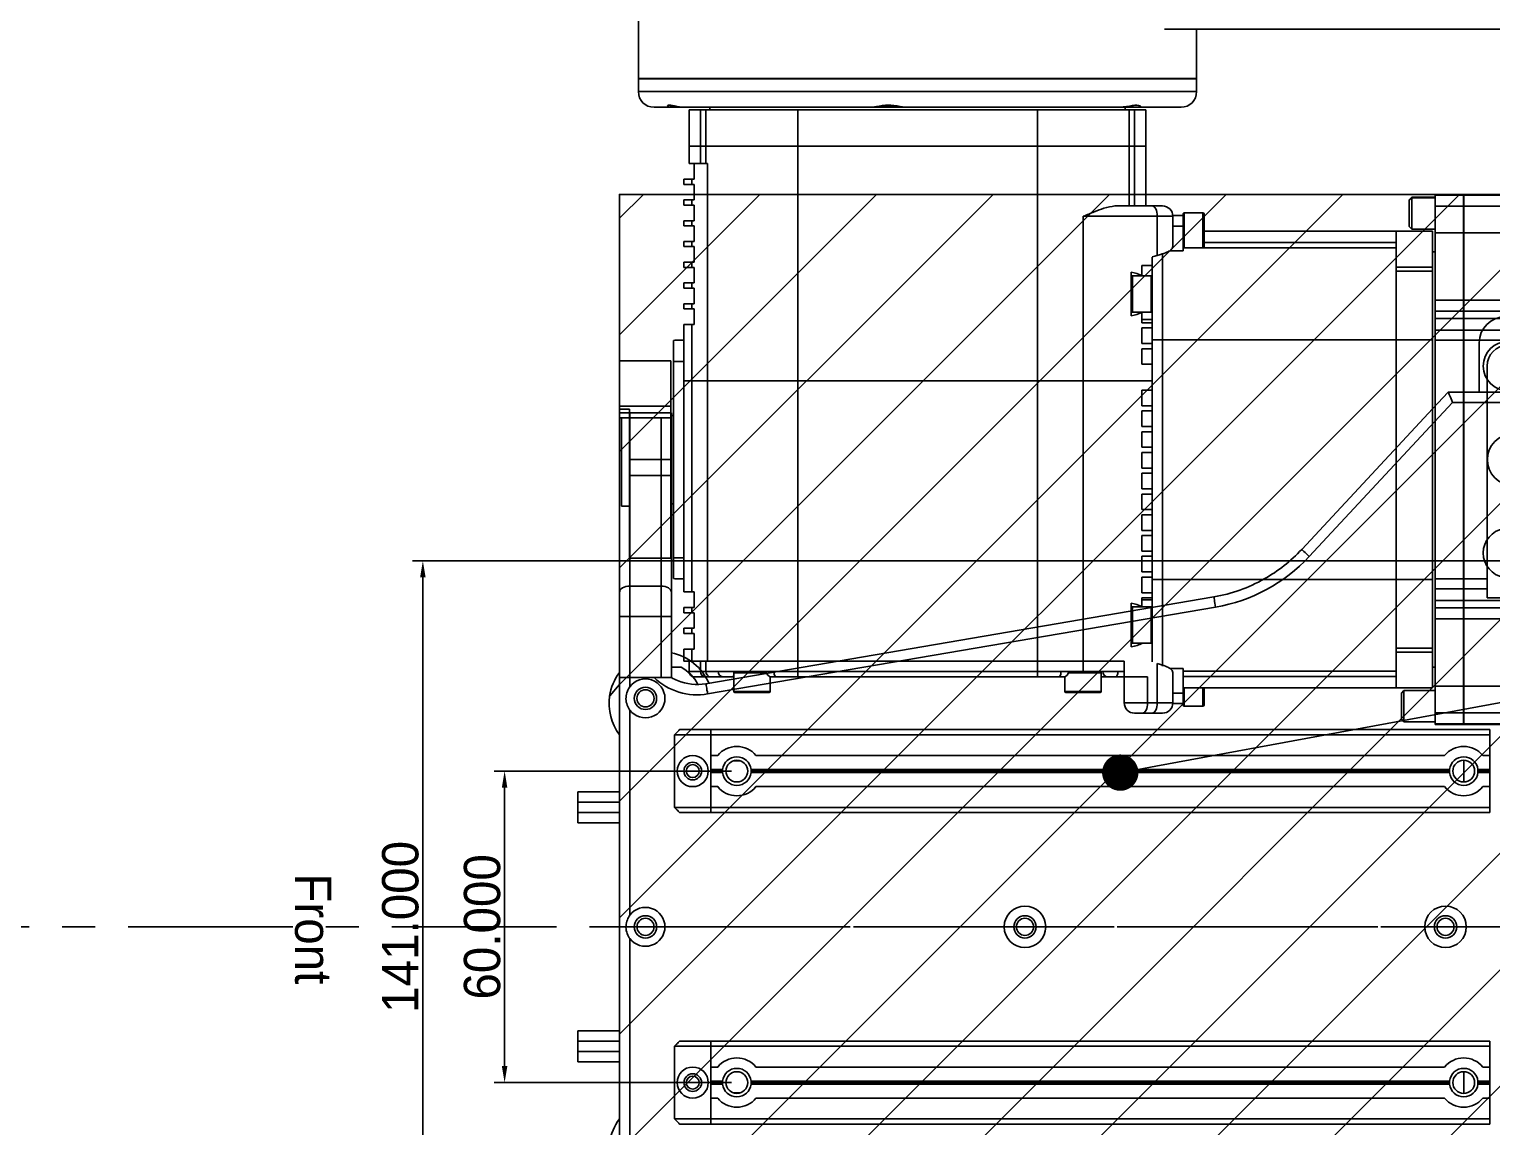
# Model space of a CAD drawing. Header units: millimetres. Extents: x 36 to 3196, y 27 to 5967.
# Drawn here: x 879.8 to 1161.5, y 805.4 to 1016.8 of the extents above; entities that cross this region are included whole.
import ezdxf
from ezdxf import colors
from ezdxf.entities.mleader import LeaderData, LeaderLine
from ezdxf.math import Vec2, Vec3

# ---------------------------------------------------------------- set-up
doc = ezdxf.new("R2010")
doc.units = ezdxf.units.MM
doc.linetypes.add('CENTER', pattern=[50.8, 31.75, -6.35, 6.35, -6.35])
doc.layers.add('02_Center Line', color=1, linetype='CENTER')
doc.layers.add('08_Dimension.Annotation', color=2, linetype='Continuous')
doc.styles.add('Coavis T-3.2 Style', font='MS PGothic.ttf', dxfattribs={"height": 3.2})
doc.styles.add('Coavis T-7.0 Style', font='MS PGothic.ttf', dxfattribs={"height": 7})
doc.dimstyles.new('Coavis D-Style$0', dxfattribs={"dimtxt": 3.2, "dimasz": 3.2, "dimexe": 2, "dimexo": 1, "dimgap": 0.8, "dimtad": 1, "dimdec": 3, "dimzin": 1, "dimdsep": 46, "dimtxsty": 'Coavis T-3.2 Style', "dimcen": 0, "dimclrd": 253, "dimclre": 253, "dimclrt": 2, "dimadec": 1, "dimazin": 0, "dimtp": 0.1, "dimtm": 0.1, "dimtfac": 0.71, "dimtdec": 3, "dimtmove": 0, "dimatfit": 3, "dimfxl": 1, "dimlwd": -1, "dimlwe": -1, "dimarcsym": 1})

# ---------------------------------------------------------------- blocks, each defined once
blk = doc.blocks.new('A$C7d0f39f2')
at = {"color": 7, "linetype": 'Continuous', "lineweight": 25}
for p, q in [((173.6, 250.5), (173.6, 260)), ((168.47, 248.5), (140.86, 218.82)), ((164.67, 247.35), (167.6, 250.5)), ((167.6, 250.5), (182.6, 250.5)), ((182.6, 248.5), (168.47, 248.5)), ((8, 246.5), (10, 246.5)), ((8, 246.5), (8, 245.5)), ((8, 211.95), (8, 245.5)), ((8, 245.5), (10, 245.5)), ((10, 245.5), (10, 246.5)), ((10, 246.5), (18, 246.5)), ((10, 245.5), (10, 213.13)), ((16, 245.5), (10, 245.5)), ((16, 213.13), (16, 245.5)), ((16, 245.5), (18, 245.5)), ((18, 245.5), (18, 246.5)), ((18, 245.5), (18, 211.95)), ((139.39, 220.18), (164.67, 247.35)), ((8, 207.24), (8, 211.95)), ((10, 213.13), (10, 207.24)), ((16, 213.13), (10, 213.13)), ((16, 207.24), (16, 213.13)), ((18, 211.95), (18, 207.24)), ((24.65, 194.33), (122.48, 211.05)), ((122.82, 209.08), (24.98, 192.35)), ((8, 195.5), (8, 207.24)), ((10, 207.24), (8, 207.24)), ((10, 207.24), (10, 195.5)), ((16, 207.24), (10, 207.24)), ((16, 195.5), (16, 207.24)), ((18, 207.24), (16, 207.24)), ((18, 207.24), (18, 195.5)), ((18, 197.5), (19.87, 197.5)), ((8, 99.5), (8, 195.5)), ((8, 195.5), (10, 195.5)), ((10, 195.5), (10, 193.75)), ((14.68, 195.5), (10, 195.5)), ((16, 195.5), (10, 195.5)), ((18, 195.5), (16, 195.5)), ((8, 194.2), (6.11, 191.96)), ((10, 189.25), (10, 149.75)), ((25.6, 184.5), (18.6, 184.5)), ((18.6, 170.5), (18.6, 184.5)), ((19.6, 185.5), (25.6, 185.5)), ((25.6, 185.5), (25.6, 184.5)), ((175.6, 185.5), (25.6, 185.5)), ((175.6, 184.5), (25.6, 184.5)), ((25.6, 184.5), (25.6, 180.5)), ((25.6, 170.5), (25.6, 184.5)), ((175.6, 184.5), (175.6, 185.5)), ((175.6, 180.5), (175.6, 184.5)), ((26.92, 180.5), (25.6, 180.5)), ((166.92, 180.5), (34.28, 180.5)), ((175.6, 180.5), (174.28, 180.5)), ((175.6, 177.8), (175.6, 180.5)), ((27.87, 177.8), (25.6, 177.8)), ((27.85, 177.5), (25.6, 177.5)), ((31.24, 179.5), (29.96, 179.5)), ((167.87, 177.8), (33.33, 177.8)), ((167.85, 177.5), (33.35, 177.5)), ((170.6, 175.4), (170.6, 179.6)), ((175.6, 177.8), (173.33, 177.8)), ((175.6, 177.5), (173.35, 177.5)), ((175.6, 177.5), (175.6, 177.8)), ((175.6, 177.2), (175.6, 177.5)), ((27.87, 177.2), (25.6, 177.2)), ((167.87, 177.2), (33.33, 177.2)), ((175.6, 177.2), (173.33, 177.2)), ((175.6, 174.5), (175.6, 177.2)), ((0, 173.5), (8, 173.5)), ((0, 171.5), (0, 173.5)), ((25.6, 174.5), (25.6, 170.5)), ((26.92, 174.5), (25.6, 174.5)), ((166.92, 174.5), (34.28, 174.5)), ((175.6, 174.5), (174.28, 174.5)), ((175.6, 170.5), (175.6, 174.5)), ((0, 169.5), (0, 171.5)), ((0, 171.5), (8, 171.5)), ((0, 169.5), (8, 169.5)), ((0, 167.5), (0, 169.5)), ((18.6, 170.5), (25.6, 170.5)), ((25.6, 169.5), (19.6, 169.5)), ((175.6, 170.5), (25.6, 170.5)), ((25.6, 170.5), (25.6, 169.5)), ((175.6, 169.5), (25.6, 169.5)), ((175.6, 169.5), (175.6, 170.5)), ((0, 167.5), (8, 167.5)), ((10, 145.25), (10, 105.75)), ((0, 127.5), (8, 127.5)), ((0, 125.5), (0, 127.5)), ((0, 123.5), (0, 125.5)), ((0, 125.5), (8, 125.5)), ((25.6, 124.5), (18.6, 124.5)), ((18.6, 110.5), (18.6, 124.5)), ((19.6, 125.5), (25.6, 125.5)), ((25.6, 125.5), (25.6, 124.5)), ((175.6, 125.5), (25.6, 125.5)), ((25.6, 124.5), (25.6, 120.5)), ((175.6, 124.5), (25.6, 124.5)), ((25.6, 110.5), (25.6, 124.5)), ((175.6, 124.5), (175.6, 125.5)), ((175.6, 120.5), (175.6, 124.5)), ((0, 123.5), (8, 123.5)), ((0, 121.5), (0, 123.5)), ((0, 121.5), (8, 121.5)), ((26.92, 120.5), (25.6, 120.5)), ((166.92, 120.5), (34.28, 120.5)), ((170.6, 115.4), (170.6, 119.6)), ((175.6, 120.5), (174.28, 120.5)), ((175.6, 117.8), (175.6, 120.5)), ((27.87, 117.8), (25.6, 117.8)), ((27.85, 117.5), (25.6, 117.5)), ((27.87, 117.2), (25.6, 117.2)), ((29.96, 115.5), (31.24, 115.5)), ((167.87, 117.8), (33.33, 117.8)), ((167.87, 117.2), (33.33, 117.2)), ((167.85, 117.5), (33.35, 117.5)), ((175.6, 117.8), (173.33, 117.8)), ((175.6, 117.2), (173.33, 117.2)), ((175.6, 117.5), (173.35, 117.5)), ((175.6, 117.5), (175.6, 117.8)), ((175.6, 117.2), (175.6, 117.5)), ((175.6, 114.5), (175.6, 117.2)), ((25.6, 114.5), (25.6, 110.5)), ((26.92, 114.5), (25.6, 114.5)), ((166.92, 114.5), (34.28, 114.5)), ((175.6, 114.5), (174.28, 114.5)), ((175.6, 110.5), (175.6, 114.5)), ((18.6, 110.5), (25.6, 110.5)), ((175.6, 110.5), (25.6, 110.5)), ((25.6, 110.5), (25.6, 109.5)), ((175.6, 109.5), (175.6, 110.5)), ((25.6, 109.5), (19.6, 109.5)), ((175.6, 109.5), (25.6, 109.5))]:
    blk.add_line(p, q, dxfattribs=at)
at = {"color": 7, "linetype": 'Continuous', "lineweight": 25, "flags": 128}
for points in [[(167.6, 250.5), (167.61, 250.47), (167.65, 250.38), (167.72, 250.23), (167.8, 250.03), (167.91, 249.79), (168.04, 249.5), (168.17, 249.18), (168.32, 248.85), (168.47, 248.5)], [(139.39, 220.18), (139.42, 220.16), (139.5, 220.08), (139.64, 219.96), (139.82, 219.79), (140.04, 219.58), (140.3, 219.34), (140.57, 219.09), (140.86, 218.82)], [(10, 213.13), (9.61, 213.11), (9.23, 213.04), (8.89, 212.93), (8.59, 212.79), (8.34, 212.61), (8.15, 212.41), (8.04, 212.18), (8, 211.95)], [(18, 211.95), (17.96, 212.18), (17.85, 212.41), (17.66, 212.61), (17.41, 212.79), (17.11, 212.93), (16.77, 213.04), (16.39, 213.11), (16, 213.13)], [(122.48, 211.05), (122.49, 211.01), (122.51, 210.9), (122.54, 210.72), (122.58, 210.47), (122.63, 210.17), (122.69, 209.83), (122.76, 209.46), (122.82, 209.08)], [(24.65, 194.33), (24.65, 194.29), (24.67, 194.18), (24.7, 193.99), (24.74, 193.75), (24.8, 193.45), (24.85, 193.11), (24.92, 192.74), (24.98, 192.35)], [(18.6, 184.5), (18.8, 184.7), (18.98, 184.88), (19.16, 185.06), (19.31, 185.21), (19.43, 185.33), (19.52, 185.42), (19.58, 185.48), (19.6, 185.5)], [(19.6, 169.5), (19.58, 169.52), (19.52, 169.58), (19.43, 169.67), (19.31, 169.79), (19.16, 169.94), (18.98, 170.12), (18.8, 170.3), (18.6, 170.5)], [(18.6, 124.5), (18.8, 124.7), (18.98, 124.88), (19.16, 125.06), (19.31, 125.21), (19.43, 125.33), (19.52, 125.42), (19.58, 125.48), (19.6, 125.5)], [(19.6, 109.5), (19.58, 109.52), (19.52, 109.58), (19.43, 109.67), (19.31, 109.79), (19.16, 109.94), (18.98, 110.12), (18.8, 110.3), (18.6, 110.5)]]:
    blk.add_lwpolyline(points, dxfattribs=at)
at = {"color": 7, "linetype": 'Continuous', "lineweight": 25}
for centre, radius in [((179.1, 255.5), 4.75), ((13, 191.5), 2.15), ((13, 191.5), 1.65), ((22.1, 177.5), 3), ((22.1, 177.5), 1.7), ((22.1, 177.5), 1.25), ((30.6, 177.5), 2.1), ((170.6, 177.5), 2.1), ((13, 147.5), 2.15), ((86.1, 147.5), 4), ((86.1, 147.5), 2.15), ((167.1, 147.5), 4), ((167.1, 147.5), 2.15), ((13, 147.5), 1.65), ((86.1, 147.5), 1.65), ((167.1, 147.5), 1.65), ((22.1, 117.5), 3), ((22.1, 117.5), 1.7), ((22.1, 117.5), 1.25), ((30.6, 117.5), 2.1), ((170.6, 117.5), 2.1)]:
    blk.add_circle(centre, radius, dxfattribs=at)
for centre, radius, start, end in [((178.6, 260), 5, 90, 180), ((180.1, 237.5), 4.95, 45.0029, 314.9971), ((179.1, 219.5), 4.75, 18.6717, 341.3283), ((117.43, 240.62), 30, 299.461, 317.063), ((117.43, 240.62), 32, 279.7, 317.063), ((117.43, 240.62), 30, 279.7, 299.461), ((16, 190.5), 10, 23.0813, 78.463), ((16, 190.5), 8, 27.4173, 61.045), ((16, 190.5), 10, 143.1301, 171.6153), ((13, 191.5), 3.75, 216.8699, 143.1301), ((22.96, 204.18), 12, 226.3494, 279.7), ((22.96, 204.18), 10, 240.2588, 247.7963), ((22.96, 204.18), 10, 247.7963, 279.7), ((16, 190.5), 10, 171.6153, 216.8699), ((30.6, 177.5), 4.75, 39.1667, 140.8333), ((170.6, 177.5), 4.75, 39.1667, 140.8333), ((30.6, 177.5), 2.75, 173.7371, 180), ((30.6, 177.5), 2.75, 180, 186.2629), ((30.6, 177.5), 2.75, 6.2629, 173.7371), ((30.6, 177.5), 2.75, 0, 6.2629), ((30.6, 177.5), 2.75, 353.7371, 0), ((170.6, 177.5), 2.75, 173.7371, 180), ((170.6, 177.5), 2.75, 180, 186.2629), ((170.6, 177.5), 2.75, 6.2629, 173.7371), ((170.6, 177.5), 2.75, 0, 6.2629), ((170.6, 177.5), 2.75, 353.7371, 0), ((30.6, 177.5), 2.75, 186.2629, 353.7371), ((170.6, 177.5), 2.75, 186.2629, 353.7371), ((30.6, 177.5), 4.75, 219.1667, 320.8333), ((170.6, 177.5), 4.75, 219.1667, 320.8333), ((13, 147.5), 3.75, 216.8699, 143.1301), ((30.6, 117.5), 4.75, 39.1667, 140.8333), ((170.6, 117.5), 4.75, 39.1667, 140.8333), ((30.6, 117.5), 2.75, 6.2629, 173.7371), ((170.6, 117.5), 2.75, 6.2629, 173.7371), ((30.6, 117.5), 2.75, 173.7371, 180), ((30.6, 117.5), 2.75, 180, 186.2629), ((30.6, 117.5), 2.75, 186.2629, 353.7371), ((30.6, 117.5), 2.75, 0, 6.2629), ((30.6, 117.5), 2.75, 353.7371, 0), ((170.6, 117.5), 2.75, 173.7371, 180), ((170.6, 117.5), 2.75, 180, 186.2629), ((170.6, 117.5), 2.75, 186.2629, 353.7371), ((170.6, 117.5), 2.75, 0, 6.2629), ((170.6, 117.5), 2.75, 353.7371, 0), ((30.6, 117.5), 4.75, 219.1667, 320.8333), ((170.6, 117.5), 4.75, 219.1667, 320.8333), ((16, 104.5), 10, 143.1301, 171.6153)]:
    blk.add_arc(centre, radius, start, end, dxfattribs=at)
for points, knots in [([(14.68, 195.5), (15.18, 195.5), (16.1, 195.5), (17.09, 195.5), (17.67, 195.5), (17.95, 195.5), (17.99, 195.5), (18, 195.5)], [0, 0, 0, 0, 0.362246, 0.65338, 0.783195, 0.914178, 1, 1, 1, 1]), ([(10, 193.75), (9.82, 193.46), (9.43, 192.84), (9.19, 191.7), (9.32, 190.48), (9.69, 189.67), (9.96, 189.3), (10, 189.25)], [0, 0, 0, 0, 0.209898, 0.456533, 0.712866, 0.961013, 1, 1, 1, 1]), ([(10, 149.75), (9.82, 149.46), (9.43, 148.84), (9.19, 147.7), (9.32, 146.48), (9.69, 145.67), (9.96, 145.3), (10, 145.25)], [0, 0, 0, 0, 0.209898, 0.456533, 0.712866, 0.961013, 1, 1, 1, 1])]:
    blk.add_open_spline(points, degree=3, knots=knots, dxfattribs=at)
at = {"layer": '02_Center Line'}
blk.add_line((8, 147.5), (747.2, 147.5), dxfattribs=at)
blk = doc.blocks.new('*D47')
at = {"layer": '08_Dimension.Annotation', "color": 253, "linetype": 'ByBlock', "transparency": 16777216}
for p, q in [((1015.09, 873.91), (969.36, 873.91)), ((971.36, 870.71), (971.36, 817.11)), ((1015.09, 813.91), (969.36, 813.91))]:
    blk.add_line(p, q, dxfattribs=at)
at = {"layer": '08_Dimension.Annotation', "color": 253, "transparency": 16777216}
for points in [[(970.82, 870.71), (971.89, 870.71), (971.36, 873.91)], [(970.82, 817.11), (971.89, 817.11), (971.36, 813.91)]]:
    blk.add_solid(points, dxfattribs=at)
at = {"layer": 'Defpoints', "color": 0, "transparency": 16777216}
for p in [(1016.09, 873.91), (971.36, 813.91), (1016.09, 813.91)]:
    blk.add_point(p, dxfattribs=at)
at = {"layer": '08_Dimension.Annotation', "color": 2, "transparency": 16777216, "insert": (967.06, 843.91), "char_height": 7, "attachment_point": 5, "rotation": 90, "style": 'Coavis T-7.0 Style'}
blk.add_mtext('60.000', dxfattribs=at)
blk = doc.blocks.new('*D48')
at = {"layer": '08_Dimension.Annotation', "color": 253, "linetype": 'ByBlock', "transparency": 16777216}
for p, q in [((1193.09, 914.41), (953.61, 914.41)), ((955.61, 911.21), (955.61, 776.61)), ((1193.09, 773.41), (953.61, 773.41))]:
    blk.add_line(p, q, dxfattribs=at)
at = {"layer": '08_Dimension.Annotation', "color": 253, "transparency": 16777216}
for points in [[(955.08, 911.21), (956.15, 911.21), (955.61, 914.41)], [(955.08, 776.61), (956.15, 776.61), (955.61, 773.41)]]:
    blk.add_solid(points, dxfattribs=at)
at = {"layer": 'Defpoints', "color": 0, "transparency": 16777216}
for p in [(1194.09, 914.41), (955.61, 773.41), (1194.09, 773.41)]:
    blk.add_point(p, dxfattribs=at)
at = {"layer": '08_Dimension.Annotation', "color": 2, "transparency": 16777216, "insert": (951.31, 843.91), "char_height": 7, "attachment_point": 5, "rotation": 90, "style": 'Coavis T-7.0 Style'}
blk.add_mtext('141.000', dxfattribs=at)
blk = doc.blocks.new('_Dot')
at = {"color": 0, "linetype": 'ByBlock', "lineweight": -2}
blk.add_line((-0.5, 0), (-1, 0), dxfattribs=at)
at = {"color": 0, "linetype": 'ByBlock', "const_width": 0.5}
blk.add_lwpolyline([(-0.25, 0, 1), (0.25, 0, 1)], format="xyb", close=True, dxfattribs=at)
blk = doc.blocks.new('A$C3ffae23e')
at = {"color": 8, "linetype": 'Continuous', "lineweight": 25}
for p, q in [((0, 183.6), (0, 162.6)), ((0.08, 183.6), (0.08, 162.6)), ((2.23, 183.6), (2.23, 162.6)), ((7.36, 183.6), (7.36, 162.6)), ((20.31, 183.6), (20.31, 162.6)), ((22.45, 183.6), (22.45, 162.6)), ((23.86, 183.6), (23.86, 162.6)), ((73.98, 162.6), (73.98, 183.6)), ((75.93, 183.6), (75.93, 162.6)), ((78.14, 162.6), (78.14, 183.6)), ((79.55, 162.6), (79.55, 183.6)), ((81.69, 183.6), (81.69, 162.6)), ((94.64, 183.6), (94.64, 162.6)), ((99.77, 183.6), (99.77, 162.6)), ((101.92, 183.6), (101.92, 162.6)), ((102, 162.6), (102, 183.6)), ((133.87, 138.27), (133.87, 180.87)), ((24.38, 175.1), (24.38, 167.1)), ((26.07, 167.1), (24.38, 167.1)), ((26.07, 162.6), (26.07, 167.1)), ((26.07, 167.1), (28.02, 167.1)), ((28.02, 167.1), (28.02, 162.6)), ((28.02, 167.1), (69, 167.1)), ((0.08, 162.6), (0, 162.6)), ((0, 162.56), (0, 157.08)), ((0, 162.56), (0.08, 162.56)), ((2.23, 162.6), (0.08, 162.6)), ((0.08, 162.56), (0.08, 157.08)), ((0.08, 162.56), (2.23, 162.56)), ((1, 162.6), (1, 162.56)), ((7.36, 162.6), (2.23, 162.6)), ((2.23, 162.56), (2.23, 157.08)), ((2.23, 162.56), (7.36, 162.56)), ((6, 162.56), (6, 162.6)), ((7.36, 162.6), (20.31, 162.6)), ((7.36, 162.56), (7.36, 157.08)), ((20.31, 162.56), (7.36, 162.56)), ((8, 162.6), (8, 162.56)), ((20.31, 162.6), (22.45, 162.6)), ((20.31, 157.08), (20.31, 162.56)), ((22.45, 162.56), (20.31, 162.56)), ((23.86, 162.6), (22.45, 162.6)), ((22.45, 162.56), (22.45, 157.08)), ((22.45, 162.56), (23.86, 162.56)), ((23.86, 162.6), (26.07, 162.6)), ((23.86, 162.56), (23.86, 157.08)), ((23.86, 162.56), (26.07, 162.56)), ((28.02, 162.6), (26.07, 162.6)), ((26.07, 157.08), (26.07, 162.56)), ((26.07, 162.56), (28.02, 162.56)), ((73.98, 162.6), (28.02, 162.6)), ((28.02, 162.56), (28.02, 157.08)), ((28.02, 162.56), (73.98, 162.56)), ((75.93, 162.6), (73.98, 162.6)), ((73.98, 157.08), (73.98, 162.56)), ((73.98, 162.56), (75.93, 162.56)), ((75.93, 162.6), (78.14, 162.6)), ((75.93, 162.56), (75.93, 157.08)), ((75.93, 162.56), (78.14, 162.56)), ((79.55, 162.6), (78.14, 162.6)), ((78.14, 157.08), (78.14, 162.56)), ((78.14, 162.56), (79.55, 162.56)), ((79.55, 162.6), (81.69, 162.6)), ((79.55, 157.08), (79.55, 162.56)), ((81.69, 162.56), (79.55, 162.56)), ((81.69, 162.6), (94.64, 162.6)), ((81.69, 157.08), (81.69, 162.56)), ((94.64, 162.56), (81.69, 162.56)), ((94, 162.56), (94, 162.6)), ((99.77, 162.6), (94.64, 162.6)), ((94.64, 162.56), (94.64, 157.08)), ((99.77, 162.56), (94.64, 162.56)), ((101.92, 162.6), (99.77, 162.6)), ((99.77, 162.56), (99.77, 157.08)), ((101.92, 162.56), (99.77, 162.56)), ((102, 162.6), (101.92, 162.6)), ((101.92, 162.56), (101.92, 157.08)), ((101.92, 162.56), (102, 162.56)), ((102, 157.08), (102, 162.56)), ((0, 157.08), (0.08, 157.08)), ((0.08, 157.08), (2.23, 157.08)), ((0.5, 157.08), (0.5, 151.1)), ((2.23, 157.08), (7.36, 157.08)), ((6.5, 151.1), (6.5, 157.08)), ((7, 156.58), (7, 149.58)), ((13.93, 156.58), (7, 156.58)), ((20.31, 157.08), (7.36, 157.08)), ((11, 157.08), (11, 156.58)), ((13.93, 156.58), (13.93, 149.58)), ((13.93, 156.58), (14.69, 156.58)), ((14.69, 156.58), (14.69, 149.58)), ((27.92, 156.58), (14.69, 156.58)), ((22.45, 157.08), (20.31, 157.08)), ((23.86, 157.08), (22.45, 157.08)), ((23.86, 157.08), (26.07, 157.08)), ((28.02, 157.08), (26.07, 157.08)), ((27.92, 156.58), (27.92, 149.58)), ((27.92, 156.58), (74.08, 156.58)), ((28.02, 157.08), (73.98, 157.08)), ((75.93, 157.08), (73.98, 157.08)), ((74.08, 156.58), (74.08, 149.58)), ((74.08, 156.58), (87.31, 156.58)), ((75.93, 157.08), (78.14, 157.08)), ((79.55, 157.08), (78.14, 157.08)), ((81.69, 157.08), (79.55, 157.08)), ((94.64, 157.08), (81.69, 157.08)), ((87.31, 156.58), (87.31, 149.58)), ((88.07, 156.58), (87.31, 156.58)), ((88.07, 149.58), (88.07, 156.58)), ((88.07, 156.58), (95, 156.58)), ((91, 156.58), (91, 157.08)), ((98.2, 157.08), (94.64, 157.08)), ((95, 149.58), (95, 156.58)), ((95.38, 157.08), (95.38, 152.58)), ((100.78, 157.08), (98.2, 157.08)), ((101.92, 157.08), (100.78, 157.08)), ((101.38, 152.58), (101.38, 157.08)), ((101.5, 152.58), (101.5, 157.08)), ((101.92, 157.08), (102, 157.08)), ((95.38, 152.58), (95.88, 152.08)), ((95.38, 152.58), (101.38, 152.58)), ((101.38, 152.58), (100.88, 152.08)), ((101, 152.08), (101.5, 152.58)), ((101.38, 152.58), (101.5, 152.58)), ((0.5, 151.1), (1, 150.6)), ((0.5, 151.1), (6.5, 151.1)), ((6, 150.6), (1, 150.6)), ((6, 150.6), (6.5, 151.1)), ((7, 149.58), (7, 108.58)), ((7, 149.58), (9.22, 149.58)), ((9.22, 149.58), (9.22, 108.58)), ((10.23, 149.58), (9.22, 149.58)), ((10.23, 149.58), (10.23, 108.58)), ((27.92, 149.58), (10.23, 149.58)), ((14.69, 149.58), (27.92, 149.58)), ((27.92, 149.58), (74.08, 149.58)), ((27.92, 149.58), (27.92, 104.58)), ((87.31, 149.58), (74.08, 149.58)), ((74.08, 149.58), (74.08, 104.58)), ((74.08, 149.58), (91.77, 149.58)), ((91.77, 108.58), (91.77, 149.58)), ((91.77, 149.58), (92.78, 149.58)), ((95, 149.58), (92.78, 149.58)), ((92.78, 149.58), (92.78, 112.58)), ((95, 112.58), (95, 149.58)), ((100.88, 152.08), (95.88, 152.08)), ((101, 152.08), (100.88, 152.08)), ((133.87, 138.27), (133.87, 132.7)), ((133.87, 104.94), (133.87, 132.7)), ((3.5, 112.38), (3.5, 108.78)), ((7, 112.38), (3.5, 112.38)), ((3.7, 112.58), (7, 112.58)), ((91.77, 112.58), (98.3, 112.58)), ((98.5, 112.38), (91.77, 112.38)), ((98.5, 108.78), (98.5, 112.38)), ((124.35, 111.15), (121.85, 111.15)), ((121.85, 111.15), (121.85, 8.24)), ((124.35, 111.15), (124.35, 8.24)), ((133.87, 111.15), (124.37, 111.15)), ((124.37, 111.15), (124.37, 3.65)), ((3.5, 108.78), (7, 108.78)), ((4, 108.58), (3.7, 108.58)), ((4, 108.58), (4, 106.58)), ((4, 108.58), (6.03, 108.58)), ((6.03, 108.58), (10.78, 108.58)), ((6.03, 106.58), (6.03, 108.58)), ((10.78, 108.58), (10.78, 106.04)), ((91.22, 108.58), (95.97, 108.58)), ((91.22, 106.04), (91.22, 108.58)), ((91.77, 108.78), (98.5, 108.78)), ((97.05, 108.58), (95.97, 108.58)), ((95.97, 108.58), (95.97, 106.58)), ((98.3, 108.58), (97.05, 108.58)), ((98, 108.58), (98, 106.58)), ((118.85, 100.19), (118.85, 108.15)), ((2.15, 104.58), (2.15, 102.58)), ((4.15, 103.58), (4.15, 106.58)), ((9.77, 106.58), (4.15, 106.58)), ((27.92, 104.58), (11.23, 104.58)), ((27.92, 104.58), (11.31, 104.58)), ((27.92, 104.58), (27.92, 102.58)), ((27.92, 104.58), (74.08, 104.58)), ((74.08, 104.58), (74.08, 102.58)), ((90.77, 104.58), (74.08, 104.58)), ((74.08, 104.58), (90.69, 104.58)), ((92.23, 106.58), (97.85, 106.58)), ((97.85, 103.58), (97.85, 106.58)), ((99.85, 104.58), (99.85, 102.58)), ((2.15, 102.58), (2.15, 100.71)), ((4.15, 101.71), (4.15, 103.58)), ((4.15, 103.58), (11.71, 103.58)), ((9.15, 101.71), (4.15, 101.71)), ((4.15, 97.21), (4.15, 101.71)), ((9.15, 97.21), (9.15, 101.71)), ((12.01, 102.58), (16.4, 102.58)), ((15.62, 102.38), (15.62, 98.78)), ((22.62, 102.38), (15.62, 102.38)), ((16.4, 102.58), (18.03, 102.58)), ((18.03, 102.58), (27.92, 102.58)), ((22.62, 98.78), (22.62, 102.38)), ((24, 102.58), (24, 100.58)), ((24.36, 100.58), (24.36, 102.58)), ((25.36, 102.58), (25.36, 100.58)), ((74.08, 102.58), (27.92, 102.58)), ((28.36, 100.58), (28.36, 102.58)), ((29.36, 102.58), (29.36, 100.58)), ((32.36, 100.58), (32.36, 102.58)), ((33.36, 102.58), (33.36, 100.58)), ((36.36, 100.58), (36.36, 102.58)), ((37.36, 102.58), (37.36, 100.58)), ((40.36, 100.58), (40.36, 102.58)), ((41.36, 102.58), (41.36, 100.58)), ((44.36, 100.58), (44.36, 102.58)), ((45.36, 102.58), (45.36, 100.58)), ((48.36, 100.58), (48.36, 102.58)), ((49.36, 102.58), (49.36, 100.58)), ((52.36, 100.58), (52.36, 102.58)), ((53.36, 102.58), (53.36, 100.58)), ((56.36, 100.58), (56.36, 102.58)), ((57.36, 102.58), (57.36, 100.58)), ((60.36, 100.58), (60.36, 102.58)), ((61.36, 102.58), (61.36, 100.58)), ((64.36, 100.58), (64.36, 102.58)), ((66.15, 89.33), (66.15, 102.58)), ((69.35, 102.58), (69.35, 100.58)), ((72.35, 100.58), (72.35, 102.58)), ((73.35, 102.58), (73.35, 100.58)), ((74.08, 102.58), (83.97, 102.58)), ((76.35, 100.58), (76.35, 102.58)), ((77.35, 102.58), (77.35, 100.58)), ((78, 100.58), (78, 102.58)), ((79.38, 102.38), (79.38, 98.78)), ((86.38, 102.38), (79.38, 102.38)), ((83.97, 102.58), (85.6, 102.58)), ((85.6, 102.58), (89.99, 102.58)), ((86.38, 98.78), (86.38, 102.38)), ((88.35, 100.58), (88.35, 102.58)), ((97.85, 103.58), (90.29, 103.58)), ((97.85, 89.33), (97.85, 103.58)), ((99.85, 102.58), (99.85, 95.4)), ((124.37, 103.53), (124.35, 103.53)), ((2.15, 100.71), (2.15, 99.21)), ((15.62, 98.78), (22.62, 98.78)), ((22.69, 100.58), (22.62, 100.58)), ((24.36, 100.58), (22.69, 100.58)), ((28.36, 100.58), (25.36, 100.58)), ((32.36, 100.58), (29.36, 100.58)), ((36.36, 100.58), (33.36, 100.58)), ((40.36, 100.58), (37.36, 100.58)), ((44.36, 100.58), (41.36, 100.58)), ((48.36, 100.58), (45.36, 100.58)), ((52.36, 100.58), (49.36, 100.58)), ((56.36, 100.58), (53.36, 100.58)), ((60.36, 100.58), (57.36, 100.58)), ((64.36, 100.58), (61.36, 100.58)), ((69.35, 100.58), (72.35, 100.58)), ((73.35, 100.58), (76.35, 100.58)), ((77.35, 100.58), (79.31, 100.58)), ((79.31, 100.58), (79.38, 100.58)), ((79.38, 98.78), (86.38, 98.78)), ((86.38, 100.58), (86.46, 100.58)), ((86.46, 100.58), (88.35, 100.58)), ((111.35, 101.4), (99.85, 101.4)), ((111.35, 99.18), (99.85, 99.18)), ((118.35, 101.4), (111.35, 101.4)), ((111.35, 101.4), (111.35, 99.18)), ((118.35, 99.18), (111.35, 99.18)), ((111.35, 98.17), (111.35, 99.18)), ((118.35, 99.18), (118.35, 101.4)), ((118.35, 99.18), (118.35, 98.17)), ((118.85, 100.19), (118.85, 96.41)), ((124.37, 100.4), (124.35, 100.4)), ((9.15, 97.21), (4.15, 97.21)), ((9.15, 95.5), (9.15, 97.21)), ((12.15, 97.21), (9.15, 97.21)), ((10.15, 97.21), (10.15, 96)), ((10.15, 97.21), (12.15, 97.21)), ((10.15, 96), (10.15, 91.21)), ((12.15, 89.33), (12.15, 97.21)), ((15.82, 98.58), (14.9, 98.58)), ((22.42, 98.58), (15.82, 98.58)), ((23.33, 98.58), (22.42, 98.58)), ((78.67, 98.58), (79.58, 98.58)), ((86.18, 98.58), (79.58, 98.58)), ((86.18, 98.58), (87.1, 98.58)), ((111.35, 98.17), (99.85, 98.17)), ((118.35, 98.17), (111.35, 98.17)), ((111.35, 98.17), (111.35, 80.48)), ((118.35, 80.48), (118.35, 98.17)), ((118.85, 97.4), (118.35, 97.4)), ((118.85, 55.16), (118.85, 96.41)), ((9.15, 94.05), (9.15, 95.5)), ((9.15, 92.78), (9.15, 94.05)), ((6.15, 85.98), (6.15, 92.58)), ((9.95, 92.78), (6.35, 92.78)), ((6.35, 92.78), (6.35, 85.78)), ((9.95, 86.47), (9.95, 92.78)), ((10.15, 91.21), (10.15, 90.64)), ((10.15, 90.64), (10.15, 89.33)), ((10.15, 89.33), (12.15, 89.33)), ((10.15, 89.33), (10.15, 85.01)), ((12.15, 80.48), (12.15, 89.33)), ((66.15, 89.33), (12.15, 89.33)), ((66.15, 89.33), (97.85, 89.33)), ((66.15, 80.48), (66.15, 89.33)), ((6.35, 85.78), (9.19, 85.78)), ((9.15, 85.5), (9.15, 85.78)), ((9.15, 84.75), (9.15, 85.5)), ((9.15, 80.48), (9.15, 84.75)), ((10.15, 85.01), (10.15, 80.48)), ((10.15, 80.48), (9.15, 80.48)), ((9.15, 34.32), (9.15, 80.48)), ((10.15, 80.48), (12.15, 80.48)), ((10.15, 80.48), (10.15, 34.32)), ((12.15, 34.32), (12.15, 80.48)), ((66.15, 80.48), (12.15, 80.48)), ((111.35, 80.48), (66.15, 80.48)), ((66.15, 34.32), (66.15, 80.48)), ((118.35, 80.48), (111.35, 80.48)), ((111.35, 80.48), (111.35, 34.32)), ((118.35, 80.48), (118.35, 34.32)), ((118.85, 48.93), (118.85, 55.16)), ((119.05, 53.69), (119.05, 50.03)), ((124.37, 54.23), (124.35, 54.23)), ((118.85, 48.93), (118.85, 48.8)), ((118.85, 12.37), (118.85, 48.8)), ((124.35, 50.23), (124.37, 50.23)), ((10.15, 34.32), (9.15, 34.32)), ((9.15, 30.05), (9.15, 34.32)), ((10.15, 34.32), (12.15, 34.32)), ((10.15, 34.32), (10.15, 29.79)), ((66.15, 34.32), (12.15, 34.32)), ((12.15, 34.32), (12.15, 16.95)), ((111.35, 34.32), (66.15, 34.32)), ((66.15, 34.32), (66.15, 16.95)), ((118.35, 34.32), (111.35, 34.32)), ((111.35, 16.63), (111.35, 34.32)), ((118.35, 34.32), (118.35, 16.63)), ((6.15, 22.22), (6.15, 28.82)), ((9.19, 29.02), (6.35, 29.02)), ((6.35, 29.02), (6.35, 22.02)), ((9.15, 29.3), (9.15, 30.05)), ((9.15, 29.02), (9.15, 29.3)), ((9.95, 22.02), (9.95, 28.33)), ((10.15, 29.79), (10.15, 24.43)), ((12.15, 16.95), (12.15, 29.96)), ((10.15, 24.43), (10.15, 22.8)), ((10.15, 22.8), (10.15, 19.03)), ((6.35, 22.02), (9.95, 22.02)), ((9.15, 21.55), (9.15, 22.02)), ((9.15, 19.9), (9.15, 21.55)), ((9.15, 17.63), (9.15, 19.9)), ((9.15, 16.57), (9.15, 17.63)), ((10.15, 19.03), (10.15, 16.63)), ((12.15, 16.95), (66.15, 16.95)), ((12.15, 16.95), (12.15, 13.95)), ((108, 16.95), (66.15, 16.95)), ((66.15, 13.96), (66.15, 16.95)), ((66.15, 16.95), (66.15, 13.95)), ((108, 16.95), (108, 14.4)), ((118.35, 17.4), (118.85, 17.4)), ((9.15, 14.4), (9.15, 16.57)), ((10.15, 16.63), (12.15, 16.63)), ((10.15, 16.63), (10.15, 15.62)), ((10.15, 15.62), (12.15, 15.62)), ((10.15, 15.62), (10.15, 13.4)), ((17.5, 14.4), (14.5, 14.4)), ((14.5, 14.4), (14.5, 13.95)), ((17.5, 13.95), (17.5, 14.4)), ((18.5, 14.4), (18.5, 13.95)), ((21.5, 14.4), (18.5, 14.4)), ((21.5, 13.95), (21.5, 14.4)), ((25.5, 14.4), (22.5, 14.4)), ((22.5, 14.4), (22.5, 13.95)), ((25.5, 13.95), (25.5, 14.4)), ((77, 14.4), (80, 14.4)), ((77, 14.4), (77, 13.96)), ((80, 13.96), (80, 14.4)), ((81, 14.4), (84, 14.4)), ((81, 14.4), (81, 13.96)), ((84, 13.96), (84, 14.4)), ((85, 14.4), (88, 14.4)), ((85, 14.4), (85, 13.96)), ((88, 13.96), (88, 14.4)), ((89, 14.4), (92, 14.4)), ((89, 14.4), (89, 13.96)), ((92, 13.96), (92, 14.4)), ((93, 14.4), (96, 14.4)), ((93, 14.4), (93, 13.96)), ((96, 13.96), (96, 14.4)), ((97, 14.4), (100, 14.4)), ((97, 14.4), (97, 13.96)), ((100, 13.96), (100, 14.4)), ((101, 14.4), (104, 14.4)), ((101, 14.4), (101, 13.96)), ((104, 13.96), (104, 14.4)), ((105, 14.4), (108, 14.4)), ((105, 14.4), (105, 13.96)), ((108, 16.63), (111.35, 16.63)), ((111.35, 15.62), (108, 15.62)), ((108, 14.4), (108, 13.4)), ((111.35, 16.63), (118.35, 16.63)), ((111.35, 16.63), (111.35, 15.62)), ((118.35, 15.62), (111.35, 15.62)), ((111.35, 13.4), (111.35, 15.62)), ((118.35, 15.62), (118.35, 16.63)), ((118.35, 15.62), (118.35, 13.4)), ((124.37, 15.27), (124.35, 15.27)), ((10.15, 13.4), (12.15, 13.4)), ((14.5, 13.95), (12.15, 13.95)), ((12.15, 12.4), (12.15, 13.95)), ((12.15, 12.4), (14.5, 12.4)), ((14.5, 13.95), (14.5, 12.4)), ((18.5, 13.95), (17.5, 13.95)), ((17.5, 12.4), (17.5, 13.95)), ((17.5, 12.4), (18.5, 12.4)), ((18.5, 13.95), (18.5, 12.4)), ((22.5, 13.95), (21.5, 13.95)), ((21.5, 12.4), (21.5, 13.95)), ((21.5, 12.4), (22.5, 12.4)), ((22.5, 12.4), (22.5, 13.95)), ((66.15, 13.95), (25.5, 13.95)), ((25.5, 13.95), (25.5, 12.4)), ((25.5, 12.4), (66.15, 12.4)), ((28, 10.63), (28, 12.4)), ((32.1, 12.4), (32.1, 10.4)), ((66.15, 13.96), (77, 13.96)), ((66.15, 13.95), (66.15, 12.4)), ((66.15, 12.4), (77, 12.4)), ((69.9, 10.4), (69.9, 12.4)), ((74, 12.4), (74, 10.63)), ((77, 13.96), (77, 12.4)), ((80, 13.96), (81, 13.96)), ((80, 12.4), (80, 13.96)), ((80, 12.4), (81, 12.4)), ((81, 13.96), (81, 12.4)), ((84, 13.96), (85, 13.96)), ((84, 12.4), (84, 13.96)), ((84, 12.4), (85, 12.4)), ((85, 13.96), (85, 12.4)), ((88, 13.96), (89, 13.96)), ((88, 12.4), (88, 13.96)), ((88, 12.4), (89, 12.4)), ((89, 13.96), (89, 12.4)), ((92, 13.96), (93, 13.96)), ((92, 12.4), (92, 13.96)), ((92, 12.4), (93, 12.4)), ((93, 13.96), (93, 12.4)), ((96, 13.96), (97, 13.96)), ((96, 12.4), (96, 13.96)), ((96, 12.4), (97, 12.4)), ((97, 13.96), (97, 12.4)), ((100, 13.96), (101, 13.96)), ((100, 12.4), (100, 13.96)), ((100, 12.4), (101, 12.4)), ((101, 13.96), (101, 12.4)), ((104, 13.96), (105, 13.96)), ((104, 12.4), (104, 13.96)), ((104, 12.4), (105, 12.4)), ((105, 13.96), (105, 12.4)), ((108, 13.4), (111.35, 13.4)), ((111.35, 13.4), (118.35, 13.4)), ((118.85, 9.97), (118.85, 12.37)), ((124.35, 11.27), (124.37, 11.27)), ((28.09, 10.4), (28, 10.63)), ((32.1, 10.4), (28.09, 10.4)), ((32, 9.9), (32, 1.9)), ((47.91, 9.9), (32, 9.9)), ((69.9, 10.4), (32.1, 10.4)), ((42.5, 10.4), (42.5, 9.9)), ((47.91, 1.9), (47.91, 9.9)), ((47.91, 9.9), (51, 9.9)), ((51, 9.9), (51, 1.9)), ((51, 9.9), (59, 9.9)), ((51, 9.9), (51, 1.9)), ((51, 9.9), (51, 9.9)), ((59, 9.9), (59, 1.9)), ((59, 9.9), (61.29, 9.9)), ((59.5, 9.9), (59.5, 10.4)), ((61.29, 9.9), (61.29, 0)), ((70, 9.9), (61.29, 9.9)), ((73.91, 10.4), (69.9, 10.4)), ((70, 0), (70, 9.9)), ((74, 10.63), (73.91, 10.4)), ((118.85, 9.97), (118.85, 9.78)), ((118.85, 6.65), (118.85, 9.78)), ((119.05, 10.77), (119.05, 9.77)), ((121.85, 8.24), (121.85, 3.65)), ((124.35, 8.24), (124.35, 3.65)), ((121.85, 3.65), (124.35, 3.65)), ((124.37, 3.65), (145.37, 3.65)), ((47.91, 1.9), (32, 1.9)), ((42, 1.9), (42, 0.4)), ((54.13, 0.4), (42, 0.4)), ((47.91, 1.9), (51, 1.9)), ((51, 1.9), (59, 1.9)), ((51, 1.9), (51, 1.9)), ((59, 0.4), (54.13, 0.4)), ((59, 1.9), (60.67, 1.9)), ((59, 0), (59, 1.9)), ((60.67, 0), (59, 0)), ((60.67, 1.9), (60.67, 0)), ((61.29, 0), (60.67, 0)), ((70, 0), (61.29, 0))]:
    blk.add_line(p, q, dxfattribs=at)
at = {"color": 8, "linetype": 'Continuous', "lineweight": 25, "flags": 128}
for points in [[(4.15, 103.58), (3.76, 103.56), (3.38, 103.51), (3.04, 103.41), (2.74, 103.29), (2.49, 103.14), (2.3, 102.96), (2.19, 102.78), (2.15, 102.58)], [(4.15, 101.71), (3.76, 101.69), (3.38, 101.63), (3.04, 101.54), (2.74, 101.41), (2.49, 101.26), (2.3, 101.09), (2.19, 100.9), (2.15, 100.71)], [(99.85, 102.58), (99.81, 102.78), (99.7, 102.96), (99.51, 103.14), (99.26, 103.29), (98.96, 103.41), (98.62, 103.51), (98.24, 103.56), (97.85, 103.58)], [(10.15, 96), (9.95, 95.99), (9.77, 95.96), (9.59, 95.92), (9.44, 95.86), (9.32, 95.78), (9.23, 95.69), (9.17, 95.6), (9.15, 95.5)]]:
    blk.add_lwpolyline(points, dxfattribs=at)
at = {"color": 8, "linetype": 'Continuous', "lineweight": 25}
for centre, radius, start, end in [((69, 171.1), 4, 270, 90), ((3.7, 112.38), 0.2, 90, 180), ((98.3, 112.38), 0.2, 0, 90), ((121.85, 108.15), 3, 90, 180), ((3.7, 108.78), 0.2, 180, 270), ((98.3, 108.78), 0.2, 270, 0), ((4.15, 104.58), 2, 90, 180), ((97.85, 104.58), 2, 0, 90), ((15.82, 102.38), 0.2, 90, 180), ((22.42, 102.38), 0.2, 0, 90), ((79.58, 102.38), 0.2, 90, 180), ((86.18, 102.38), 0.2, 0, 90), ((4.15, 99.21), 2, 180, 270), ((15.82, 98.78), 0.2, 180, 270), ((22.42, 98.78), 0.2, 270, 0), ((79.58, 98.78), 0.2, 180, 270), ((86.18, 98.78), 0.2, 270, 0), ((10.13, 94.07), 0.977, 181.4143, 271.3473), ((6.35, 92.58), 0.2, 90, 180), ((9.95, 92.58), 0.2, 0, 90), ((6.35, 85.98), 0.2, 180, 270), ((10.15, 85.5), 1, 90, 180), ((9.92, 83.84), 1.19, 78.7003, 129.9925), ((6.35, 28.82), 0.2, 90, 180), ((9.92, 30.96), 1.19, 230.008, 281.2996), ((10.15, 29.3), 1, 180, 270), ((6.35, 22.22), 0.2, 180, 270), ((9.85, 21.54), 0.699, 136.8496, 178.8218), ((10.09, 19.97), 0.94, 184.4728, 273.8645), ((9.95, 22.22), 0.2, 270, 0), ((10.15, 17.63), 1, 180, 270), ((10.13, 16.6), 0.976, 181.522, 271.4448), ((10.15, 14.4), 1, 180, 270), ((119.05, 9.97), 0.2, 180, 270), ((121.85, 6.65), 3, 180, 270)]:
    blk.add_arc(centre, radius, start, end, dxfattribs=at)
for centre, major_axis, start_param, end_param in [((74.08, 115.86), (0, 30.64), 4.264137, 4.300053), ((19.12, 95.85), (0, 7.79), 0.891123, 1.212877), ((19.12, 95.85), (0, 7.79), 5.070308, 5.364576), ((82.88, 95.85), (0, 7.79), 0.918609, 1.212877), ((82.88, 95.85), (0, 7.79), 5.070308, 5.364576)]:
    blk.add_ellipse(centre, major_axis=major_axis, ratio=0.57735, start_param=start_param, end_param=end_param, dxfattribs=at)
for points, knots in [([(10.78, 106.04), (10.61, 106.25), (10.35, 106.55), (9.91, 106.57), (9.77, 106.58)], [0, 0, 0, 0, 0.683257, 1, 1, 1, 1]), ([(11.71, 103.58), (11.54, 104.15), (11.23, 105.18), (10.92, 105.77), (10.78, 106.04)], [0, 0, 0, 0, 0.558982, 1, 1, 1, 1]), ([(90.29, 103.58), (90.46, 104.15), (90.77, 105.18), (91.08, 105.77), (91.22, 106.04)], [0, 0, 0, 0, 0.558982, 1, 1, 1, 1]), ([(91.22, 106.04), (91.39, 106.25), (91.65, 106.55), (92.09, 106.57), (92.23, 106.58)], [0, 0, 0, 0, 0.683257, 1, 1, 1, 1]), ([(118.85, 96.41), (118.88, 96.83), (118.94, 97.66), (119.19, 98.79), (119.29, 99.71), (119.16, 100.26), (118.92, 100.44), (118.87, 100.27), (118.85, 100.19)], [0, 0, 0, 0, 0.167309, 0.33383, 0.518427, 0.683774, 0.85119, 1, 1, 1, 1]), ([(99.85, 95.4), (99.74, 94.73), (99.54, 93.55), (98.69, 91.46), (98.14, 90.07), (97.85, 89.33), (97.85, 89.33)], [0, 0, 0, 0, 0.393262, 0.691795, 0.996958, 1, 1, 1, 1]), ([(118.85, 48.8), (118.88, 49.04), (118.94, 49.53), (119.19, 50.63), (119.29, 51.89), (119.16, 53.19), (118.92, 54.3), (118.87, 54.89), (118.85, 55.16)], [0, 0, 0, 0, 0.167309, 0.333831, 0.518428, 0.683774, 0.85119, 1, 1, 1, 1]), ([(118.85, 9.78), (118.88, 9.61), (118.94, 9.27), (119.19, 9.23), (119.29, 9.59), (119.16, 10.33), (118.92, 11.27), (118.87, 12.02), (118.85, 12.37)], [0, 0, 0, 0, 0.167309, 0.333831, 0.518428, 0.683775, 0.85119, 1, 1, 1, 1])]:
    blk.add_open_spline(points, degree=3, knots=knots, dxfattribs=at)
blk = doc.blocks.new('*D50')
at = {"layer": '08_Dimension.Annotation', "color": 253, "linetype": 'ByBlock', "transparency": 16777216}
for p, q in [((1015.09, 873.91), (969.36, 873.91)), ((971.36, 870.71), (971.36, 817.11)), ((1015.09, 813.91), (969.36, 813.91))]:
    blk.add_line(p, q, dxfattribs=at)
at = {"layer": '08_Dimension.Annotation', "color": 253, "transparency": 16777216}
for points in [[(970.82, 870.71), (971.89, 870.71), (971.36, 873.91)], [(970.82, 817.11), (971.89, 817.11), (971.36, 813.91)]]:
    blk.add_solid(points, dxfattribs=at)
at = {"layer": 'Defpoints', "color": 0, "transparency": 16777216}
for p in [(1016.09, 873.91), (971.36, 813.91), (1016.09, 813.91)]:
    blk.add_point(p, dxfattribs=at)
at = {"layer": '08_Dimension.Annotation', "color": 2, "transparency": 16777216, "insert": (967.06, 843.91), "char_height": 7, "attachment_point": 5, "rotation": 90, "style": 'Coavis T-7.0 Style'}
blk.add_mtext('60.000', dxfattribs=at)
blk = doc.blocks.new('*D51')
at = {"layer": '08_Dimension.Annotation', "color": 253, "linetype": 'ByBlock', "transparency": 16777216}
for p, q in [((1193.09, 914.41), (953.61, 914.41)), ((955.61, 911.21), (955.61, 776.61)), ((1193.09, 773.41), (953.61, 773.41))]:
    blk.add_line(p, q, dxfattribs=at)
at = {"layer": '08_Dimension.Annotation', "color": 253, "transparency": 16777216}
for points in [[(955.08, 911.21), (956.15, 911.21), (955.61, 914.41)], [(955.08, 776.61), (956.15, 776.61), (955.61, 773.41)]]:
    blk.add_solid(points, dxfattribs=at)
at = {"layer": 'Defpoints', "color": 0, "transparency": 16777216}
for p in [(1194.09, 914.41), (955.61, 773.41), (1194.09, 773.41)]:
    blk.add_point(p, dxfattribs=at)
at = {"layer": '08_Dimension.Annotation', "color": 2, "transparency": 16777216, "insert": (951.31, 843.91), "char_height": 7, "attachment_point": 5, "rotation": 90, "style": 'Coavis T-7.0 Style'}
blk.add_mtext('141.000', dxfattribs=at)
blk = doc.blocks.new('*D52')
at = {"layer": '08_Dimension.Annotation', "color": 253, "linetype": 'ByBlock', "transparency": 16777216}
for p, q in [((1015.09, 873.91), (969.36, 873.91)), ((971.36, 870.71), (971.36, 817.11)), ((1015.09, 813.91), (969.36, 813.91))]:
    blk.add_line(p, q, dxfattribs=at)
at = {"layer": '08_Dimension.Annotation', "color": 253, "transparency": 16777216}
for points in [[(970.82, 870.71), (971.89, 870.71), (971.36, 873.91)], [(970.82, 817.11), (971.89, 817.11), (971.36, 813.91)]]:
    blk.add_solid(points, dxfattribs=at)
at = {"layer": 'Defpoints', "color": 0, "transparency": 16777216}
for p in [(1016.09, 873.91), (971.36, 813.91), (1016.09, 813.91)]:
    blk.add_point(p, dxfattribs=at)
at = {"layer": '08_Dimension.Annotation', "color": 2, "transparency": 16777216, "insert": (967.06, 843.91), "char_height": 7, "attachment_point": 5, "rotation": 90, "style": 'Coavis T-7.0 Style'}
blk.add_mtext('60.000', dxfattribs=at)
blk = doc.blocks.new('*D53')
at = {"layer": '08_Dimension.Annotation', "color": 253, "linetype": 'ByBlock', "transparency": 16777216}
for p, q in [((1193.09, 914.41), (953.61, 914.41)), ((955.61, 911.21), (955.61, 776.61)), ((1193.09, 773.41), (953.61, 773.41))]:
    blk.add_line(p, q, dxfattribs=at)
at = {"layer": '08_Dimension.Annotation', "color": 253, "transparency": 16777216}
for points in [[(955.08, 911.21), (956.15, 911.21), (955.61, 914.41)], [(955.08, 776.61), (956.15, 776.61), (955.61, 773.41)]]:
    blk.add_solid(points, dxfattribs=at)
at = {"layer": 'Defpoints', "color": 0, "transparency": 16777216}
for p in [(1194.09, 914.41), (955.61, 773.41), (1194.09, 773.41)]:
    blk.add_point(p, dxfattribs=at)
at = {"layer": '08_Dimension.Annotation', "color": 2, "transparency": 16777216, "insert": (951.31, 843.91), "char_height": 7, "attachment_point": 5, "rotation": 90, "style": 'Coavis T-7.0 Style'}
blk.add_mtext('141.000', dxfattribs=at)
blk = doc.blocks.new('*D54')
at = {"layer": '08_Dimension.Annotation', "color": 253, "linetype": 'ByBlock', "transparency": 16777216}
for p, q in [((1015.09, 873.91), (969.36, 873.91)), ((971.36, 870.71), (971.36, 817.11)), ((1015.09, 813.91), (969.36, 813.91))]:
    blk.add_line(p, q, dxfattribs=at)
at = {"layer": '08_Dimension.Annotation', "color": 253, "transparency": 16777216}
for points in [[(970.82, 870.71), (971.89, 870.71), (971.36, 873.91)], [(970.82, 817.11), (971.89, 817.11), (971.36, 813.91)]]:
    blk.add_solid(points, dxfattribs=at)
at = {"layer": 'Defpoints', "color": 0, "transparency": 16777216}
for p in [(1016.09, 873.91), (971.36, 813.91), (1016.09, 813.91)]:
    blk.add_point(p, dxfattribs=at)
at = {"layer": '08_Dimension.Annotation', "color": 2, "transparency": 16777216, "insert": (967.06, 843.91), "char_height": 7, "attachment_point": 5, "rotation": 90, "style": 'Coavis T-7.0 Style'}
blk.add_mtext('{\\C5;60.000}', dxfattribs=at)
blk = doc.blocks.new('*D55')
at = {"layer": '08_Dimension.Annotation', "color": 253, "linetype": 'ByBlock', "transparency": 16777216}
for p, q in [((1193.09, 914.41), (953.61, 914.41)), ((955.61, 911.21), (955.61, 776.61)), ((1193.09, 773.41), (953.61, 773.41))]:
    blk.add_line(p, q, dxfattribs=at)
at = {"layer": '08_Dimension.Annotation', "color": 253, "transparency": 16777216}
for points in [[(955.08, 911.21), (956.15, 911.21), (955.61, 914.41)], [(955.08, 776.61), (956.15, 776.61), (955.61, 773.41)]]:
    blk.add_solid(points, dxfattribs=at)
at = {"layer": 'Defpoints', "color": 0, "transparency": 16777216}
for p in [(1194.09, 914.41), (955.61, 773.41), (1194.09, 773.41)]:
    blk.add_point(p, dxfattribs=at)
at = {"layer": '08_Dimension.Annotation', "color": 2, "transparency": 16777216, "insert": (951.31, 843.91), "char_height": 7, "attachment_point": 5, "rotation": 90, "style": 'Coavis T-7.0 Style'}
blk.add_mtext('{\\C5;141.000}', dxfattribs=at)
blk = doc.blocks.new('A$C6612ca16')
h = blk.add_hatch()
h.set_pattern_fill('ANSI31', color=6, scale=5)
h.set_pattern_definition([(45, (-941.57, 527.065), (-11.22532, 11.22532), [])])
h.paths.add_polyline_path([(0, 0), (187.6, 0), (187.6, 281.5), (0, 281.5)])
at = {"color": 6}
blk.add_lwpolyline([(187.6, 281.5), (0, 281.5), (0, 0), (187.6, 0)], close=True, dxfattribs=at)

msp = doc.modelspace()

# ---------------------------------------------------------------- linework, layer by layer
at = {"layer": '02_Center Line'}
msp.add_line((1997.3785, 843.9131), (397.4854, 843.9131), dxfattribs=at)

# ---------------------------------------------------------------- block references
msp.add_blockref('A$C6612ca16', (993.4847, 703.4824))
at = {"layer": '08_Dimension.Annotation', "xscale": -1, "rotation": 270}
msp.add_blockref('A$C3ffae23e', (993.4847, 882.9131), dxfattribs=at)
at = {"layer": '08_Dimension.Annotation'}
msp.add_blockref('A$C7d0f39f2', (985.4859, 696.4131), dxfattribs=at)

# ---------------------------------------------------------------- texts
at = {"layer": '08_Dimension.Annotation', "insert": (938.0088, 854.2172), "char_height": 7, "attachment_point": 1, "rotation": 270, "style": 'Coavis T-7.0 Style'}
msp.add_mtext_dynamic_manual_height_columns('{\\fGulim|b0|i0|c129|p50;\\C256;\\c0;Front}', width=222.66162, gutter_width=16, heights=[0], dxfattribs=at)

# ---------------------------------------------------------------- dimensions: what is measured, and where the dimension line sits
at = {"layer": '08_Dimension.Annotation'}
for picture in ['*D48', '*D51', '*D53']:
    dim = msp.add_linear_dim(base=(955.6117, 773.4131), p1=(1194.086, 914.4131), p2=(1194.086, 773.4131), angle=270, dimstyle='Coavis D-Style$0', override={"dimtxsty": 'Coavis T-7.0 Style', "dimfxl": 0.6}, dxfattribs=at)
    dim.commit()
    dim.dimension.update_dxf_attribs({"geometry": picture, "text_midpoint": (955.6117, 843.9131), "dimtype": 160})
dim = msp.add_linear_dim(base=(955.6117, 773.4131), p1=(1194.086, 914.4131), p2=(1194.086, 773.4131), angle=270, text='{\\C5;<>}', dimstyle='Coavis D-Style$0', override={"dimtxsty": 'Coavis T-7.0 Style', "dimfxl": 0.6}, dxfattribs=at)
dim.commit()
dim.dimension.update_dxf_attribs({"geometry": '*D55', "text_midpoint": (955.6117, 843.9131), "dimtype": 160})
for picture in ['*D47', '*D50', '*D52']:
    dim = msp.add_linear_dim(base=(971.3569, 813.9131), p1=(1016.086, 873.9131), p2=(1016.086, 813.9131), angle=270, dimstyle='Coavis D-Style$0', override={"dimtxsty": 'Coavis T-7.0 Style', "dimfxl": 0.6}, dxfattribs=at)
    dim.commit()
    dim.dimension.update_dxf_attribs({"geometry": picture, "text_midpoint": (967.0569, 843.9131)})
dim = msp.add_linear_dim(base=(971.3569, 813.9131), p1=(1016.086, 873.9131), p2=(1016.086, 813.9131), angle=270, text='{\\C5;<>}', dimstyle='Coavis D-Style$0', override={"dimtxsty": 'Coavis T-7.0 Style', "dimfxl": 0.6}, dxfattribs=at)
dim.commit()
dim.dimension.update_dxf_attribs({"geometry": '*D54', "text_midpoint": (967.0569, 843.9131)})

# ---------------------------------------------------------------- leaders
ml = msp.add_multileader_mtext('Standard', dxfattribs=at)
ml.set_content('{\\fGulim|b0|i0|c129|p50;\\C256;\\c0;Attachment Rails (M5)}', color=2, style='Coavis T-7.0 Style')
ml.set_leader_properties(color=253)
ml.set_arrow_properties(name='DOT')
ml.build(insert=Vec2(0, 0))
ml.multileader.update_dxf_attribs({"text_left_attachment_type": 5, "text_right_attachment_type": 5, "dogleg_length": 3, "arrow_head_size": 7})
ctx = ml.context
ctx.base_point, ctx.char_height, ctx.arrow_head_size, ctx.plane_origin, ctx.plane_x_axis, ctx.plane_y_axis = Vec3(1405.809, 1136.0544), 7, 7, Vec3(1089.9356, 873.6131), Vec3(0, -1), Vec3(1, 0)
ctx.left_attachment, ctx.right_attachment = 5, 5
notes = []
notes.append((ctx, [(0, (1, 1, 0), (1405.809, 1031.6322), (0, 1), 3, [(1, [(1089.9356, 873.6131), (1312.5679, 914.7131)], 0, [])])]))
ctx.mtext.insert, ctx.mtext.text_direction, ctx.mtext.rotation, ctx.mtext.flow_direction = Vec3(1415.0199, 1134.0544), Vec3(0, -1), 4.71238898, 5
for ctx, leaders in notes:
    for number, flags, end, landing, length, lines in leaders:
        leader = LeaderData()
        leader.index, (leader.has_last_leader_line, leader.has_dogleg_vector, leader.attachment_direction) = number, flags
        leader.last_leader_point, leader.dogleg_vector, leader.dogleg_length = Vec3(end), Vec3(landing), length
        for number, points, colour, breaks in lines:
            line = LeaderLine()
            line.index, line.vertices, line.color, line.breaks = number, Vec3.list(points), colors.encode_raw_color(colour), breaks
            leader.lines.append(line)
        ctx.leaders.append(leader)

doc.saveas('drawing.dxf')
